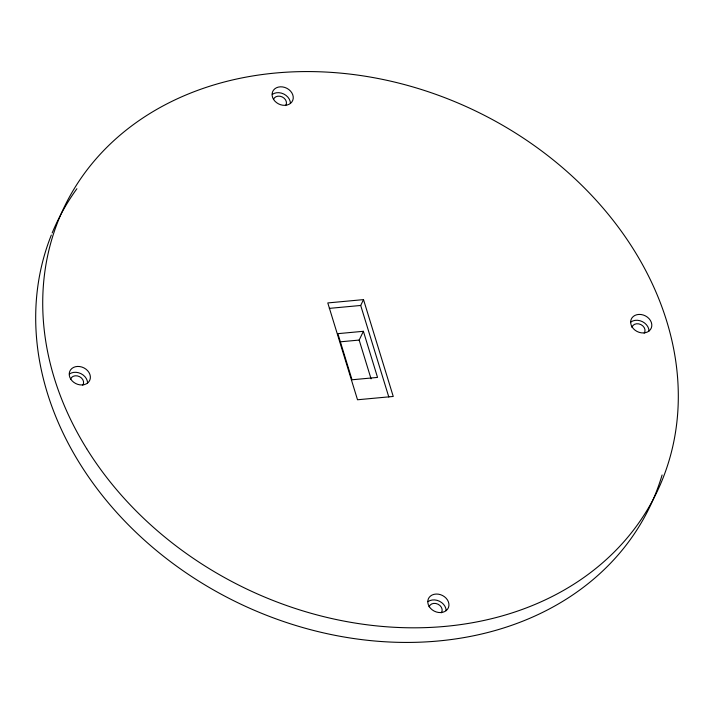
<?xml version="1.0" encoding="UTF-8"?>
<svg xmlns="http://www.w3.org/2000/svg" width="714" height="714" viewBox="0 0 714 714"><rect width="100%" height="100%" fill="white"/><g stroke="black" fill="none" stroke-linecap="round" stroke-linejoin="round"><path stroke-width="1.07" d="M388.8 396.984L360.704 305.467L363.515 299.621L327.788 302.932L357.518 399.769L393.244 396.457L363.515 299.621M371.066 378.848L359.169 340.069L363.39 331.296L337.865 333.661L352.02 379.777L377.536 377.411L363.39 331.296M329.306 308.377L360.704 305.467M340.301 341.819L359.169 340.069M662.101 474.98A328.815 265.001 25.7 0 1 266.268 615.182A328.815 265.001 25.7 0 1 51.337 235.031M52.167 232.987A328.815 265.001 25.7 0 1 76.889 188.737M69.428 374.038A10.96 8.836 25.7 0 1 80.959 373.654A10.96 8.836 25.7 0 1 87.581 383.025M427.998 601.643A10.96 8.836 25.7 0 1 439.521 601.259A10.96 8.836 25.7 0 1 446.152 610.631M630.864 322.014A10.96 8.836 25.7 0 1 642.386 321.63A10.96 8.836 25.7 0 1 649.017 331.001M272.293 94.409A10.96 8.836 25.7 0 1 283.824 94.034A10.96 8.836 25.7 0 1 290.446 103.396M273.444 99.549A6.854 5.525 25.7 0 1 282.333 96.988A6.854 5.525 25.7 0 1 285.618 105.583M70.579 379.179A6.854 5.525 25.7 0 1 79.468 376.617A6.854 5.525 25.7 0 1 82.753 385.212M429.141 606.784A6.854 5.525 25.7 0 1 438.039 604.222A6.854 5.525 25.7 0 1 441.314 612.808M632.006 327.155A6.854 5.525 25.7 0 1 640.904 324.593A6.854 5.525 25.7 0 1 644.18 333.188M86.697 448.713A328.815 265.001 25.7 0 0 637.111 525.263A328.815 265.001 25.7 0 0 357.741 75.104A328.815 265.001 25.7 0 0 86.697 448.713M632.104 326.976A10.96 8.836 25.7 0 0 650.454 329.529A10.96 8.836 25.7 0 0 641.145 314.526A10.96 8.836 25.7 0 0 632.104 326.976M273.542 99.38A10.96 8.836 25.7 0 0 291.883 101.932A10.96 8.836 25.7 0 0 282.574 86.921A10.96 8.836 25.7 0 0 273.542 99.38M429.239 606.605A10.96 8.836 25.7 0 0 447.589 609.158A10.96 8.836 25.7 0 0 438.28 594.155A10.96 8.836 25.7 0 0 429.239 606.605M70.677 379A10.96 8.836 25.7 0 0 89.018 381.553A10.96 8.836 25.7 0 0 79.709 366.55A10.96 8.836 25.7 0 0 70.677 379"/></g></svg>
